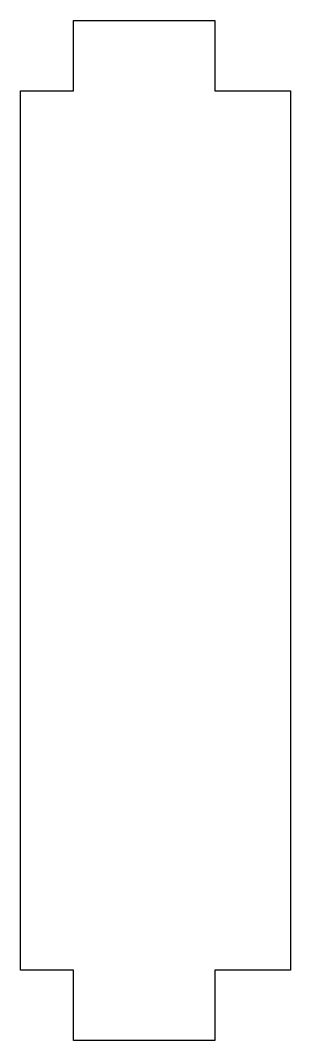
# Model space of a CAD drawing. Header units: millimetres. Extents: x 2176.9 to 2188.6, y 1405.2 to 1449.4.
import ezdxf

# ---------------------------------------------------------------- set-up
doc = ezdxf.new("R2010")
doc.units = ezdxf.units.MM

msp = doc.modelspace()

# ---------------------------------------------------------------- linework, layer by layer
at = {"color": 254, "true_color": 0xcad1ee, "extrusion": (-1.03978e-07, -6.08959e-17, -1)}
for p, q in [((2179.207, 1446.318, 3.053), (2179.207, 1449.366, 3.053)), ((2179.207, 1449.366, 3.053), (2185.334, 1449.366, 3.053)), ((2185.334, 1449.366, 3.053), (2185.334, 1446.318, 3.053)), ((2176.911, 1408.218, 3.053), (2176.911, 1446.318, 3.053)), ((2176.911, 1446.318, 3.053), (2179.207, 1446.318, 3.053)), ((2185.334, 1446.318, 3.053), (2188.617, 1446.318, 3.053)), ((2188.617, 1446.318, 3.053), (2188.617, 1408.218, 3.053)), ((2179.207, 1408.218, 3.053), (2176.911, 1408.218, 3.053)), ((2179.207, 1405.17, 3.053), (2179.207, 1408.218, 3.053)), ((2188.617, 1408.218, 3.053), (2185.334, 1408.218, 3.053)), ((2185.334, 1408.218, 3.053), (2185.334, 1405.17, 3.053)), ((2185.334, 1405.17, 3.053), (2179.207, 1405.17, 3.053))]:
    msp.add_line(p, q, dxfattribs=at)

doc.saveas('drawing.dxf')
